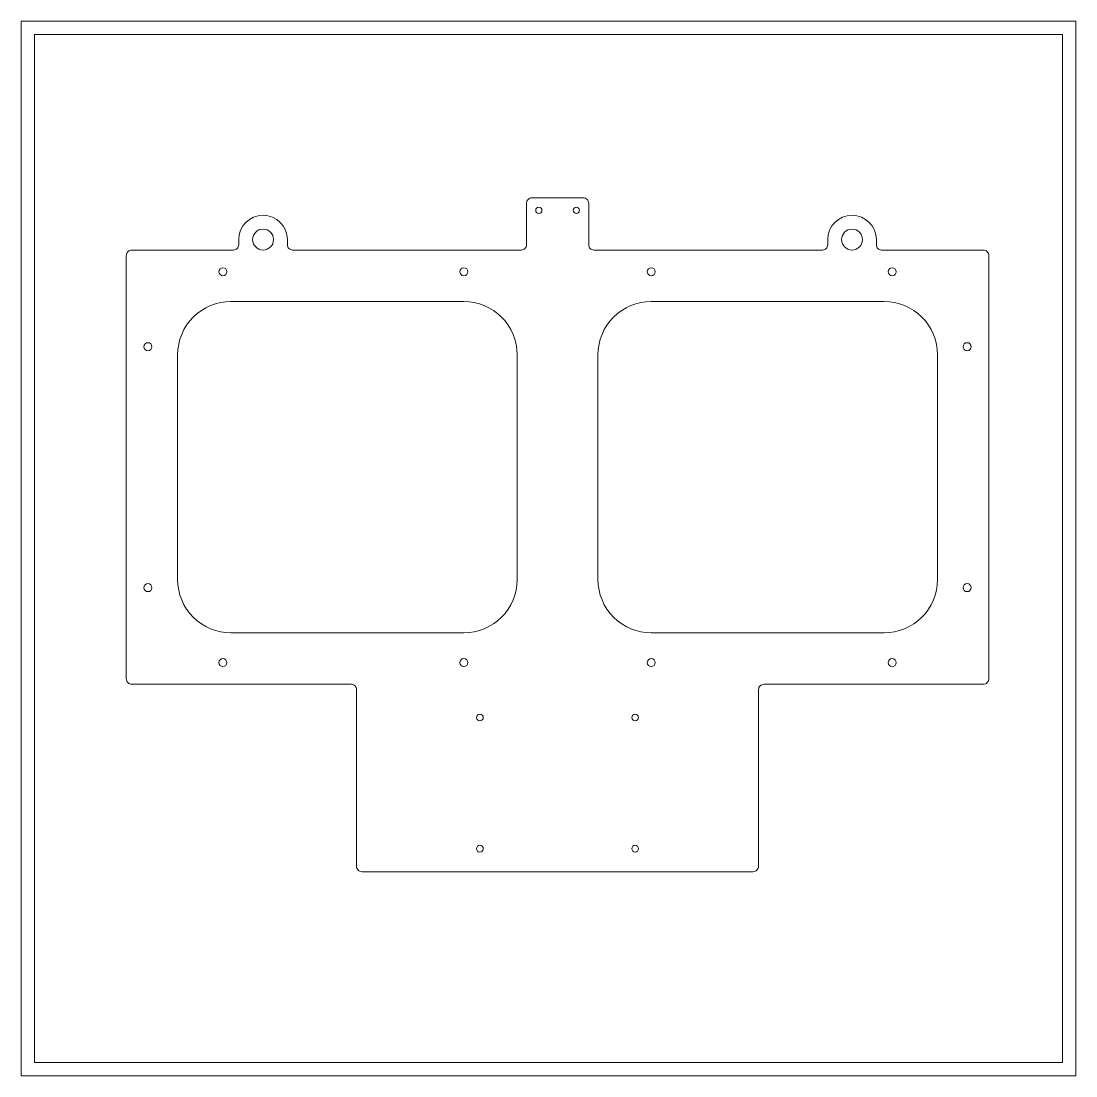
# Model space of a CAD drawing. Header units: millimetres. Extents: x -5 to 389, y -5 to 389.
import ezdxf

# ---------------------------------------------------------------- set-up
doc = ezdxf.new("R2010")
doc.units = ezdxf.units.MM
doc.header["$MEASUREMENT"] = 0
doc.layers.get('0').update_dxf_attribs({"color": 30, "lineweight": 0, "true_color": 0xf6921e})
doc.layers.add('Cutting lines', color=5, linetype='Continuous', lineweight=0)

msp = doc.modelspace()

# ---------------------------------------------------------------- linework, layer by layer
at = {"color": 30, "lineweight": 0, "true_color": 0xf6921e}
for points in [[(-5, -5), (389, -5), (389, 389), (-5, 389)], [(0, 0), (384, 0), (384, 384), (0, 384)]]:
    msp.add_lwpolyline(points, close=True, dxfattribs=at)
at = {"layer": 'Cutting lines'}
for points in [[(314.48, 307.38), (314.48, 305.38, 0.414214), (316.38, 303.48), (354.38, 303.48, -0.414214), (356.48, 301.38), (356.48, 143.38, -0.414214), (354.38, 141.28), (272.38, 141.28, 0.414214), (270.48, 139.38), (270.48, 73.38, -0.414214), (268.38, 71.28), (122.38, 71.28, -0.414214), (120.28, 73.38), (120.28, 139.38, 0.414214), (118.38, 141.28), (36.38, 141.28, -0.414214), (34.28, 143.38), (34.28, 301.38, -0.414214), (36.38, 303.48), (74.38, 303.48, 0.414214), (76.28, 305.38), (76.28, 307.38, -1), (94.48, 307.38), (94.48, 305.38, 0.414214), (96.38, 303.48), (181.86, 303.48, 0.414214), (183.76, 305.38), (183.76, 320.89, -0.414214), (185.86, 322.99), (204.91, 322.99, -0.414214), (207.01, 320.89), (207.01, 305.38, 0.414214), (208.91, 303.48), (294.38, 303.48, 0.414214), (296.28, 305.38), (296.28, 307.38, -1)], [(73.38, 160.48, -0.414214), (53.48, 180.38), (53.48, 264.38, -0.414214), (73.38, 284.28), (160.38, 284.28, -0.414214), (180.28, 264.38), (180.28, 180.38, -0.414214), (160.38, 160.48)], [(317.38, 284.28, -0.414214), (337.28, 264.38), (337.28, 180.38, -0.414214), (317.38, 160.48), (230.38, 160.48, -0.414214), (210.48, 180.38), (210.48, 264.38, -0.414214), (230.38, 284.28)]]:
    msp.add_lwpolyline(points, format="xyb", close=True, dxfattribs=at)
for centre, radius in [((188.4, 318.35), 1.17), ((202.37, 318.35), 1.17), ((85.38, 307.38), 3.9), ((305.38, 307.38), 3.9), ((70.38, 295.38), 1.5), ((160.38, 295.38), 1.5), ((230.38, 295.38), 1.5), ((320.38, 295.38), 1.5), ((42.38, 267.38), 1.5), ((348.38, 267.38), 1.5), ((42.38, 177.38), 1.5), ((348.38, 177.38), 1.5), ((70.38, 149.38), 1.5), ((160.38, 149.38), 1.5), ((230.38, 149.38), 1.5), ((320.38, 149.38), 1.5), ((166.38, 128.88), 1.27), ((224.38, 128.88), 1.27), ((166.38, 79.88), 1.27), ((224.38, 79.88), 1.27)]:
    msp.add_circle(centre, radius, dxfattribs=at)

doc.saveas('drawing.dxf')
